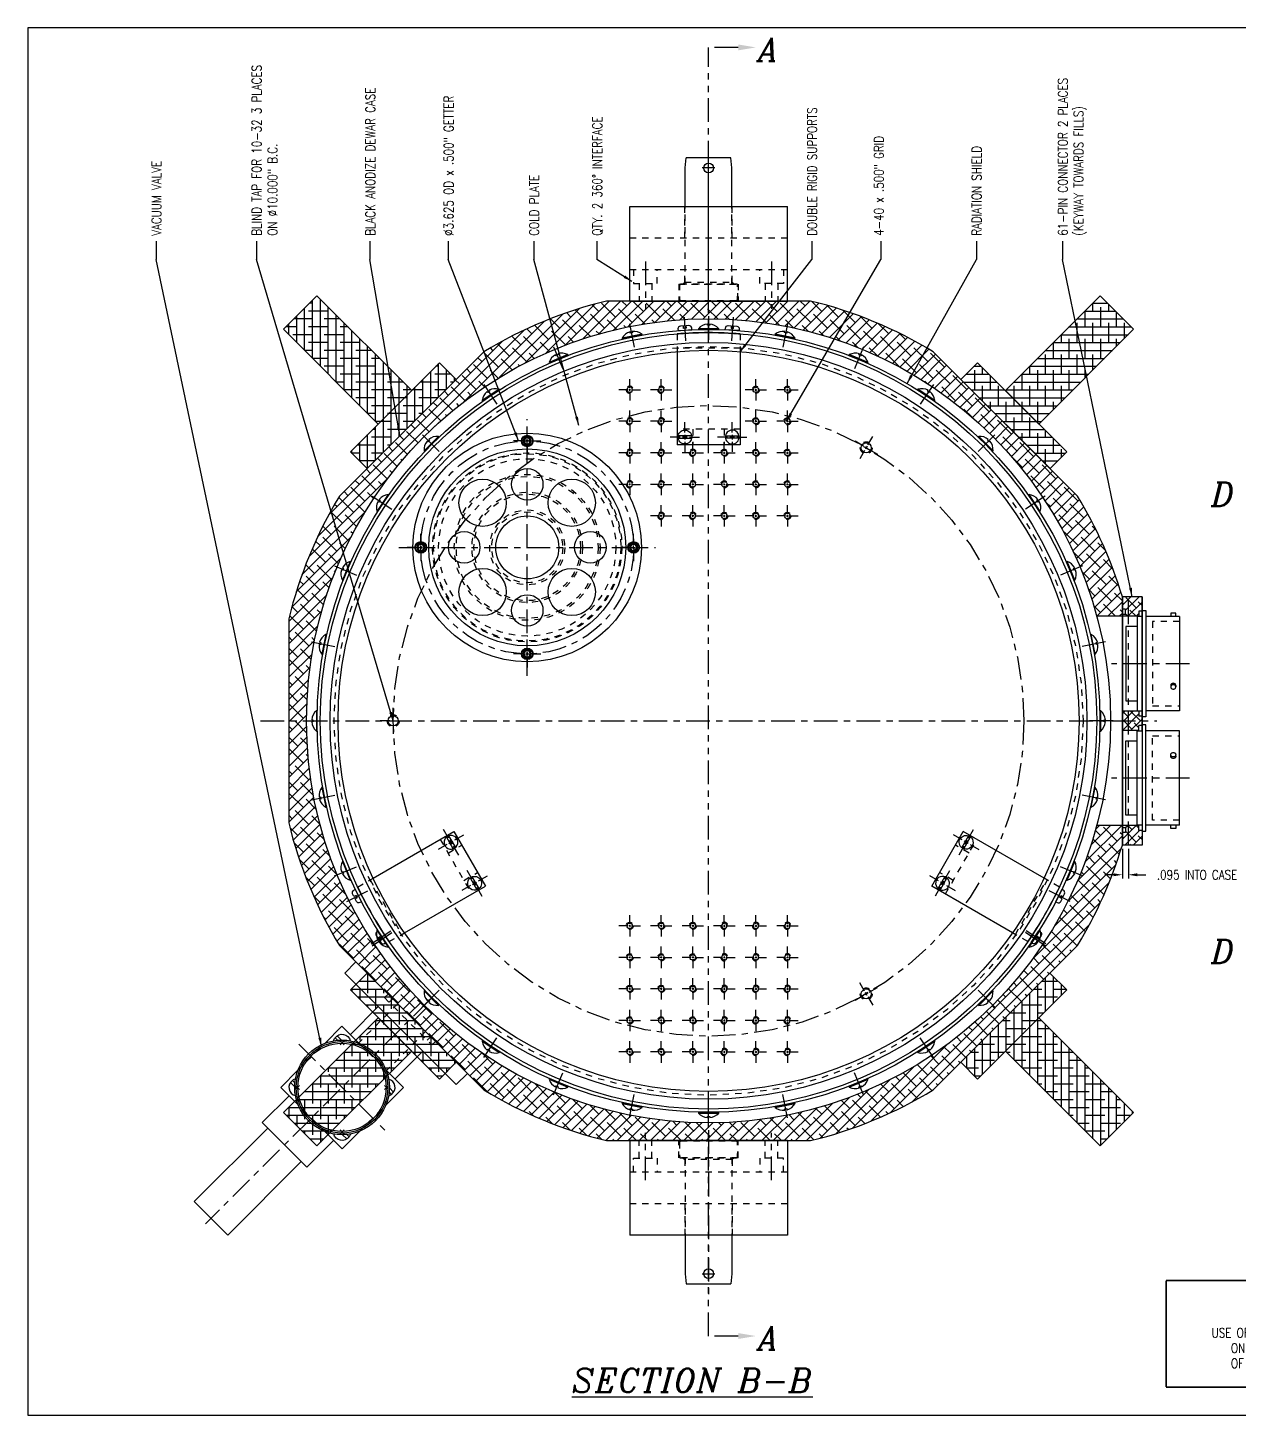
# Model space of a CAD drawing. Extents: x -84 to 28, y 0 to 23.
# Drawn here: x -44.26 to -25.06, y 0.74 to 22.74 of the extents above; entities that cross this region are included whole.
import ezdxf
from ezdxf.enums import TextEntityAlignment as Align

# ---------------------------------------------------------------- set-up
doc = ezdxf.new("R2010")
doc.units = 0
doc.header["$LTSCALE"] = 0.3
doc.header["$MEASUREMENT"] = 0
for name, pattern in [('CENTER', [2, 1.25, -0.25, 0.25, -0.25]), ('HIDDEN', [0.375, 0.25, -0.125]), ('PHANTOM', [2.5, 1.25, -0.25, 0.25, -0.25, 0.25, -0.25])]:
    doc.linetypes.add(name, pattern=pattern)
doc.layers.get('DEFPOINTS').update_dxf_attribs({"linetype": 'CONTINUOUS'})
for name, color, linetype in [('BDR1', 2, 'CONTINUOUS'), ('CENTER', 4, 'CENTER'), ('DIMENSION', 1, 'CONTINUOUS'), ('HATCH', 6, 'CONTINUOUS'), ('HIDDEN', 3, 'HIDDEN'), ('OBJECT', 2, 'CONTINUOUS'), ('PHANTOM', 5, 'PHANTOM'), ('TTL1', 2, 'CONTINUOUS'), ('TTL2', 1, 'CONTINUOUS')]:
    doc.layers.add(name, color=color, linetype=linetype)
doc.styles.add('ITALICC', font='italicc', dxfattribs={"height": 0.5})
doc.styles.add('ROMANS', font='romans.shx', dxfattribs={"width": 0.8, "height": 0.15})
doc.styles.add('TTL_STD', font='ROMANS.SHX')
doc.dimstyles.new('D-SIZE', dxfattribs={"dimscale": 0, "dimtxt": 0.15, "dimasz": 0.14, "dimexe": 0.06, "dimexo": 0.06, "dimgap": 0.09, "dimtad": 0, "dimdec": 3, "dimzin": 4, "dimtxsty": 'ROMANS', "dimcen": 0.09, "dimazin": 3, "dimtfac": 1, "dimtdec": 3, "dimtofl": 0, "dimtmove": 0, "dimatfit": 3, "dimtolj": 1, "dimtzin": 4})

# ---------------------------------------------------------------- blocks, each defined once
blk = doc.blocks.new('8INCHVALVEBOTTOM_KEY')
at = {"layer": 'CENTER'}
for p, q in [((0, -0.413), (0, 4.625)), ((-0.455, 2.062), (-0.545, 2.062)), ((-0.5, 2.107), (-0.5, 2.017)), ((0.455, 2.062), (0.545, 2.062)), ((0.5, 2.107), (0.5, 2.017)), ((-0.5, 1.017), (-0.5, 1.107)), ((0.5, 1.017), (0.5, 1.107)), ((-0.455, 1.062), (-0.545, 1.062)), ((0.455, 1.062), (0.545, 1.062))]:
    blk.add_line(p, q, dxfattribs=at)
blk.add_lwpolyline([(0.968, 1.562), (-0.968, 1.562)], dxfattribs=at)
at = {"layer": 'HIDDEN'}
for p, q in [((-0.3, 2.25), (0.3, 2.25)), ((-0.688, 1.862), (-0.688, 1.263)), ((0.688, 1.862), (0.688, 1.263)), ((-0.312, 0), (-0.312, 0.875)), ((0.3, 0.875), (-0.3, 0.875)), ((0.312, 0), (0.312, 0.875)), ((-0.531, 0.08), (-0.531, 0)), ((0.531, 0.08), (-0.531, 0.08)), ((-0.426, 0.08), (-0.426, 0)), ((0.426, 0.08), (0.426, 0)), ((0.531, 0.08), (0.531, 0))]:
    blk.add_line(p, q, dxfattribs=at)
at = {"layer": 'OBJECT'}
for p, q in [((-0.375, 2.85), (-0.375, 4.5)), ((-0.375, 4.5), (0.375, 4.5)), ((0.375, 2.85), (0.375, 4.5)), ((-0.5, 2.25), (-0.5, 2.85)), ((0.5, 2.25), (0.5, 2.85)), ((-0.688, 1.862), (-0.688, 2.25)), ((-0.688, 2.25), (-0.3, 2.25)), ((-0.3, 2.25), (-0.688, 2.25)), ((0.688, 2.25), (0.3, 2.25)), ((0.688, 1.862), (0.688, 2.25)), ((-0.688, 0.875), (-0.688, 1.263)), ((0.688, 0.875), (0.688, 1.263)), ((-0.3, 0.875), (-0.688, 0.875)), ((-0.5, 0.25), (-0.5, 0.875)), ((0.688, 0.875), (0.3, 0.875)), ((0.5, 0.25), (0.5, 0.875)), ((-1.25, 0), (-1.25, 0.25)), ((1.25, 0), (1.25, 0.25)), ((1.25, 0), (-1.25, 0))]:
    blk.add_line(p, q, dxfattribs=at)
for points in [[(-0.5, 2.85), (0.5, 2.85)], [(-0.537, 2.086), (-0.633, 2.086)], [(0.537, 2.086), (0.633, 2.086)], [(-0.537, 1.038), (-0.633, 1.038)], [(0.537, 1.038), (0.633, 1.038)], [(-1.25, 0.25), (1.25, 0.25)]]:
    blk.add_lwpolyline(points, dxfattribs=at)
for points in [[(-0.633, 2.038, -0.64836), (-0.429, 2.177, -0.64836)], [(-0.615, 1.992, -0.093429), (-0.633, 2.038), (-0.58, 2.038)], [(0.633, 2.038, 0.64836), (0.429, 2.177, 0.64836)], [(0.615, 1.992, 0.093429), (0.633, 2.038), (0.58, 2.038)], [(-0.615, 1.133, 0.093429), (-0.633, 1.086), (-0.58, 1.086)], [(0.615, 1.133, -0.093429), (0.633, 1.086), (0.58, 1.086)], [(-0.633, 1.086, 0.64836), (-0.429, 0.948, 0.64836)], [(0.633, 1.086, -0.64836), (0.429, 0.948, -0.64836)]]:
    blk.add_lwpolyline(points, format="xyb", dxfattribs=at)
for radius in [0.75, 0.725, 0.7]:
    blk.add_circle((0, 1.562), radius, dxfattribs=at)
blk = doc.blocks.new('DSIZE')
at = {"layer": 'BDR1'}
for p, q in [((0, 22), (0, 0)), ((34, 22), (0, 22)), ((0, 0), (34, 0))]:
    blk.add_line(p, q, dxfattribs=at)
at = {"layer": 'TTL1', "style": 'TTL_STD'}
for tag, height, flags, p in [('DWG-NAME', 0.25, 4, (30.157, 2.375)), ('DWG-NO', 0.25, 4, (32, 0.337)), ('CODE', 0.156, 12, (27.463, 0.148)), ('DEWAR-NO', 0.25, 12, (29.362, 0.113))]:
    blk.add_attdef(tag, text='', height=height, dxfattribs=dict(at, flags=flags)).set_placement(p, align=Align.CENTER)
at = {"layer": 'TTL2', "style": 'TTL_STD'}
for tag, height, flags, p in [('DWG-DESC', 0.15, 4, (30.157, 2.12)), ('DRAFTER', 0.13, 4, (27.687, 1.78)), ('DATE-ISSUE', 0.13, 4, (29.412, 1.78)), ('MODEL', 0.13, 4, (25.025, 0.94)), ('MAT_L', 0.13, 12, (25.025, 0.65)), ('FIN', 0.13, 12, (25.025, 0.36)), ('DWG-REV', 0.25, 12, (33.7, 0.312)), ('STATUS', 0.13, 12, (25.025, 0.07)), ('DWG-SCALE', 0.13, 12, (30.812, 0.055)), ('SH_NO', 0.13, 4, (32.844, 0.055)), ('SH_NO', 0.13, 4, (33.597, 0.055))]:
    blk.add_attdef(tag, text='', height=height, dxfattribs=dict(at, flags=flags)).set_placement(p, align=Align.CENTER)
blk = doc.blocks.new('PNOTE')
at = {"layer": 'DIMENSION', "const_width": 0.025}
for points in [[(0, 0), (0, 1.69)], [(0, 1.69), (1.669, 1.69)], [(3.169, 1.69), (4.838, 1.69), (4.838, 0), (2.919, 0)], [(1.919, 0), (0, 0)]]:
    blk.add_lwpolyline(points, dxfattribs=at)
at = {"layer": 'DIMENSION', "style": 'ITALICC'}
for s, p in [('IMPORTANT', (1.701, 1.606)), ('NOTICE', (1.992, -0.065))]:
    blk.add_text(s, height=0.15, dxfattribs=at).set_placement(p)
at = {"layer": 'DIMENSION', "style": 'ROMANS', "width": 0.8}
blk.add_text('PROPRIETARY', height=0.2625, dxfattribs=at).set_placement((1.432, 1.166))
for s, p in [('USE OR DISCLOSURE OF DATA CONTAINED', (2.412, 0.787)), ('ON THIS SHEET IS BY PERMISSION', (2.412, 0.544)), ('OF INFRARED LABORATORIES ONLY', (2.412, 0.302))]:
    blk.add_text(s, height=0.15, dxfattribs=at).set_placement(p, align=Align.CENTER)
blk = doc.blocks.new('*U18')
at = {"layer": 'CENTER'}
blk.add_line((-0.211, 0), (0.25, 0), dxfattribs=at)
at = {"layer": 'OBJECT'}
blk.add_lwpolyline([(-0.012, 0.161, 0.197848), (-0.085, 0.018), (-0.066, 0.018), (-0.066, -0.018), (-0.085, -0.018, 0.197848), (-0.012, -0.161), (0, -0.161), (0, 0.161), (-0.012, 0.161), (-0.012, -0.161)], format="xyb", dxfattribs=at)
blk = doc.blocks.new('*U21')
at = {"layer": 'CENTER'}
for p, q in [((-0.03, 0), (-0.17, 0)), ((-0.015, 0), (0.015, 0)), ((0, 0.03), (0, 0.17)), ((0, -0.015), (0, 0.015)), ((0.03, 0), (0.17, 0)), ((0, -0.03), (0, -0.17))]:
    blk.add_line(p, q, dxfattribs=at)
at = {"layer": 'HIDDEN'}
blk.add_circle((0, 0), 0.056, dxfattribs=at)
at = {"layer": 'OBJECT'}
blk.add_circle((0, 0), 0.0445, dxfattribs=at)
blk = doc.blocks.new('61PINCONNECTORSIDEWITHDETA')
at = {"layer": 'CENTER'}
blk.add_line((0.75, 0), (-0.483, 0), dxfattribs=at)
at = {"layer": 'HIDDEN'}
for p, q in [((0.165, 0.67), (0.165, -0.67)), ((0.595, 0.67), (0.165, 0.67)), ((0.165, -0.67), (0.595, -0.67))]:
    blk.add_line(p, q, dxfattribs=at)
at = {"layer": 'OBJECT'}
for p, q in [((0, -1.059), (0, 1.059)), ((-0.05, 0.752), (-0.312, 0.752)), ((-0.05, 0.752), (-0.312, 0.752)), ((-0.075, 0.75), (-0.075, -0.75)), ((0, 0.75), (-0.075, 0.75)), ((0, 0.832), (-0.05, 0.832)), ((-0.05, 0.832), (-0.05, 0.752)), ((0.595, 0.75), (0.062, 0.75)), ((0.455, 0.8), (0.455, 0.75)), ((0.535, 0.8), (0.455, 0.8)), ((0.535, 0.75), (0.535, 0.8)), ((0.595, 0.75), (0.595, -0.75)), ((-0.255, 0.59), (-0.255, -0.59)), ((-0.075, 0.59), (-0.255, 0.59)), ((0.455, -0.345), (0.455, -0.368)), ((0.535, -0.345), (0.535, -0.368)), ((-0.255, -0.59), (-0.075, -0.59)), ((-0.05, -0.752), (-0.312, -0.752)), ((-0.075, -0.75), (0, -0.75)), ((-0.05, -0.752), (-0.05, -0.832)), ((0, -0.832), (-0.05, -0.832)), ((0.595, -0.75), (0.062, -0.75))]:
    blk.add_line(p, q, dxfattribs=at)
blk.add_lwpolyline([(0.062, -0.844), (0, -0.844), (0, 0.844), (0.062, 0.844)], close=True, dxfattribs=at)
for points in [[(0.495, -0.311, 0.086319), (0.479, -0.314, 0.092589), (0.467, -0.321, 0.103098), (0.458, -0.332, 0.111998), (0.455, -0.345), (0.455, -0.345), (0.455, -0.345)], [(0.535, -0.345), (0.535, -0.345), (0.535, -0.345), (0.535, -0.345, 0.111998), (0.532, -0.332, 0.103098), (0.523, -0.321, 0.092589), (0.511, -0.314, 0.086319), (0.495, -0.311, 0.086319)]]:
    blk.add_lwpolyline(points, format="xyb", dxfattribs=at)
blk.add_lwpolyline([(0.495, -0.334, 0.086319), (0.479, -0.337, 0.092589), (0.467, -0.344, 0.103098), (0.458, -0.355, 0.111998), (0.455, -0.368, 0.111998), (0.458, -0.381, 0.103098), (0.467, -0.393, 0.092589), (0.479, -0.4, 0.086319), (0.495, -0.403, 0.086319), (0.511, -0.4, 0.092589), (0.523, -0.393, 0.103098), (0.532, -0.381, 0.111998), (0.535, -0.368, 0.111998), (0.532, -0.355, 0.103098), (0.523, -0.344, 0.092589), (0.511, -0.337, 0.086319)], format="xyb", close=True, dxfattribs=at)
blk = doc.blocks.new('*D30')
at = {"layer": 'DEFPOINTS', "color": 0}
for p in [(-26.909, 9.784), (-26.814, 9.784), (-26.814, 9.313)]:
    blk.add_point(p, dxfattribs=at)
at = {"layer": 'DIMENSION', "color": 0}
for p, q in [((-26.909, 9.724), (-26.909, 9.253)), ((-26.814, 9.724), (-26.814, 9.253)), ((-27.049, 9.313), (-27.189, 9.313)), ((-26.674, 9.313), (-26.534, 9.313))]:
    blk.add_line(p, q, dxfattribs=at)
for points in [[(-27.049, 9.336), (-27.049, 9.289), (-26.909, 9.313)], [(-26.674, 9.336), (-26.674, 9.289), (-26.814, 9.313)]]:
    blk.add_solid(points, dxfattribs=at)
at = {"layer": 'DIMENSION', "color": 0, "insert": (-25.724, 9.313), "char_height": 0.15, "attachment_point": 5, "style": 'ROMANS'}
blk.add_mtext('\\A1;.095 INTO CASE', dxfattribs=at)
blk = doc.blocks.new('*U34')
at = {"layer": 'CENTER'}
for p, q in [((-0.053, 0), (-0.2045, 0)), ((-0.0265, 0), (0.0265, 0)), ((0, 0.053), (0, 0.2045)), ((0, -0.0265), (0, 0.0265)), ((0.053, 0), (0.2045, 0)), ((0, -0.053), (0, -0.2045))]:
    blk.add_line(p, q, dxfattribs=at)
at = {"layer": 'HIDDEN'}
blk.add_circle((0, 0), 0.095, dxfattribs=at)
at = {"layer": 'OBJECT'}
blk.add_circle((0, 0), 0.0795, dxfattribs=at)
blk = doc.blocks.new('*U32')
at = {"layer": 'CENTER'}
blk.add_line((-0.205, 0), (0.25, 0), dxfattribs=at)
at = {"layer": 'OBJECT'}
blk.add_lwpolyline([(-0.026, 0.1095, 0.4142136), (-0.068, 0.0675), (-0.068, 0.0195), (-0.028, 0.0195), (-0.028, -0.0195), (-0.068, -0.0195), (-0.068, -0.0675, 0.4142136), (-0.026, -0.1095), (0, -0.1095), (0, 0.1095)], format="xyb", close=True, dxfattribs=at)
blk = doc.blocks.new('*U33')
at = {"layer": 'CENTER'}
for p, q in [((0, 0.073), (0, 0.234)), ((-0.073, 0), (-0.234, 0)), ((-0.036, 0), (0.036, 0)), ((0, -0.036), (0, 0.036)), ((0.073, 0), (0.234, 0)), ((0, -0.073), (0, -0.234))]:
    blk.add_line(p, q, dxfattribs=at)
at = {"layer": 'OBJECT'}
for points in [[(0.019, 0.108, 1), (-0.02, -0.108), (-0.02, 0.108)], [(-0.02, -0.108, 1), (0.019, 0.108), (0.019, -0.108)]]:
    blk.add_lwpolyline(points, format="xyb", dxfattribs=at)
blk = doc.blocks.new('CLDPLT_SUP')
at = {"layer": 'HIDDEN'}
for p, q in [((-46.22, -0.5), (-46.22, 0.5)), ((-44.709, 0.5), (-44.991, 0.5)), ((-44.938, -0.5), (-44.938, 0.5)), ((-46.22, 0.25), (-46.47, 0.25)), ((-46.22, -0.25), (-46.47, -0.25)), ((-44.709, -0.5), (-44.991, -0.5))]:
    blk.add_line(p, q, dxfattribs=at)
at = {"layer": 'OBJECT'}
for p, q in [((-46.47, -0.5), (-46.47, 0.5)), ((-44.991, 0.5), (-46.47, 0.5)), ((-44.991, -0.5), (-46.47, -0.5))]:
    blk.add_line(p, q, dxfattribs=at)
blk.add_arc((-50.845, 0), 6.156, 355.3414, 4.6586, dxfattribs=at)
at = {"layer": 'OBJECT', "xscale": -1}
blk.add_blockref('*U33', (-46.345, 0.375), dxfattribs=at)
at = {"layer": 'OBJECT'}
for name, p, rotation in [('*U32', (-44.65, 0.375), 183.557170818758), ('*U33', (-46.345, -0.375), 180)]:
    blk.add_blockref(name, p, dxfattribs=dict(at, rotation=rotation))
at = {"layer": 'OBJECT', "xscale": -1, "rotation": 356.442829181242}
blk.add_blockref('*U32', (-44.65, -0.375), dxfattribs=at)
blk = doc.blocks.new('GA')
at = {"layer": 'HATCH'}
h = blk.add_hatch(dxfattribs=at)
h.set_pattern_fill('ANSI38', color=256, style=0)
h.paths.add_polyline_path([(-79.571, 18.386), (-80.321, 18.386), (-80.321, 16.261), (-79.571, 16.261)])
h.paths.add_polyline_path([(-78.946, 16.261), (-80.946, 16.261), (-80.946, 15.886), (-78.946, 15.886)])
at = {"layer": 'OBJECT'}
for p, q in [((-80.321, 16.261), (-80.321, 18.386)), ((-79.571, 18.386), (-80.321, 18.386)), ((-79.571, 16.261), (-79.571, 18.386)), ((-78.946, 16.261), (-80.946, 16.261)), ((-80.946, 15.886), (-80.946, 16.261)), ((-79.571, 16.261), (-80.321, 16.261)), ((-78.946, 15.886), (-78.946, 16.261)), ((-78.946, 15.886), (-80.946, 15.886))]:
    blk.add_line(p, q, dxfattribs=at)
blk = doc.blocks.new('*U118')
at = {"layer": 'CENTER'}
for p, q in [((-0.061, 0), (-0.216, 0)), ((-0.03, 0), (0.03, 0)), ((0, 0.061), (0, 0.216)), ((0, -0.03), (0, 0.03)), ((0.061, 0), (0.216, 0)), ((0, -0.061), (0, -0.216))]:
    blk.add_line(p, q, dxfattribs=at)
at = {"layer": 'OBJECT'}
blk.add_lwpolyline([(0.054, 0), (0.027, 0.047), (-0.027, 0.047), (-0.054, 0), (-0.027, -0.047), (0.027, -0.047)], close=True, dxfattribs=at)
for radius in [0.0915, 0.0824]:
    blk.add_circle((0, 0), radius, dxfattribs=at)
blk = doc.blocks.new('*U117')
at = {"layer": 'CENTER'}
for p, q in [((-0.043, 0), (-0.189, 0)), ((-0.021, 0), (0.021, 0)), ((0, 0.043), (0, 0.189)), ((0, -0.021), (0, 0.021)), ((0.043, 0), (0.189, 0)), ((0, -0.043), (0, -0.189))]:
    blk.add_line(p, q, dxfattribs=at)
at = {"layer": 'OBJECT'}
blk.add_circle((0, 0), 0.0643, dxfattribs=at)
blk = doc.blocks.new('GETTER')
at = {"layer": 'CENTER'}
for p, q in [((-75.243, -15.552), (-75.243, -11.484)), ((-77.277, -13.518), (-73.209, -13.518))]:
    blk.add_line(p, q, dxfattribs=at)
blk.add_circle((-75.243, -13.518), 1.688, dxfattribs=at)
at = {"layer": 'HIDDEN'}
for radius in [1.5, 1.485, 1.406, 1.156, 1.125, 0.875, 0.844, 0.594, 0.562]:
    blk.add_circle((-75.243, -13.518), radius, dxfattribs=at)
at = {"layer": 'OBJECT'}
for centre, radius in [((-75.243, -13.518), 1.812), ((-75.243, -13.518), 1.562), ((-75.243, -12.518), 0.25), ((-75.95, -12.811), 0.375), ((-74.536, -12.811), 0.375), ((-75.243, -13.518), 0.5), ((-76.243, -13.518), 0.25), ((-74.243, -13.518), 0.25), ((-75.95, -14.225), 0.375), ((-74.536, -14.225), 0.375), ((-75.243, -14.518), 0.25)]:
    blk.add_circle(centre, radius, dxfattribs=at)
for p in [(-75.243, -11.831), (-76.931, -13.518), (-73.556, -13.518), (-75.243, -15.206)]:
    blk.add_blockref('*U118', p, dxfattribs=at)
at = {"layer": 'OBJECT', "xscale": -1}
blk.add_blockref('*U117', (-75.243, -11.831), dxfattribs=at)
for p, rotation in [((-76.931, -13.518), 90), ((-73.556, -13.518), 270), ((-75.243, -15.206), 180.0000000000004)]:
    blk.add_blockref('*U117', p, dxfattribs=dict(at, rotation=rotation))
blk = doc.blocks.new('*U131')
at = {"layer": 'CENTER'}
blk.add_line((-0.125, 0), (0.625, 0), dxfattribs=at)
at = {"layer": 'HIDDEN'}
for p, q in [((0.22, 0.1005), (0.5, 0.1005)), ((0.22, -0.1005), (0.5, -0.1005))]:
    blk.add_line(p, q, dxfattribs=at)
blk.add_lwpolyline([(0, 0.1875), (0.22, 0.1875), (0.22, -0.1875), (0, -0.1875)], dxfattribs=at)

msp = doc.modelspace()

# ---------------------------------------------------------------- hatches: boundary and pattern name
at = {"layer": 'HATCH'}
h = msp.add_hatch(dxfattribs=at)
h.set_pattern_fill('ANSI38', color=256, style=0)
h.set_pattern_definition([(45, (-59.07443, 0.74293), (-0.08838835, 0.08838835), []), (135, (-59.07443, 0.74293), (-0.26516504, 0.08838835), [0.3125, -0.1875])])
h.paths.add_polyline_path([(-29.907, 17.6038, 0.0772993), (-31.8522, 18.4095), (-35.0875, 18.4095, 0.0772993), (-37.0327, 17.6038), (-39.3204, 15.316, 0.0772993), (-40.1261, 13.3709), (-40.1261, 10.1356, 0.0772993), (-39.3204, 8.1904), (-37.0327, 5.9027, 0.0772993), (-35.0875, 5.097), (-31.8522, 5.097, 0.0772993), (-29.907, 5.9027), (-27.6193, 8.1904, 0.0639546), (-26.9089, 9.7845), (-26.9089, 10.0945), (-27.3144, 10.0945, -0.876346), (-39.8448, 11.7532, -0.876346), (-27.3144, 13.412), (-26.9089, 13.412), (-26.9089, 13.722, 0.0639546), (-27.6193, 15.316)])
h = msp.add_hatch(dxfattribs=at)
h.set_pattern_fill('ANSI38', color=256, scale=0.75, style=0)
h.set_pattern_definition([(45, (24.28797, 11.75323), (-0.06629126, 0.06629126), []), (135, (24.28797, 11.75323), (-0.19887378, 0.06629126), [0.234375, -0.140625])])
h.paths.add_polyline_path([(-26.5964, 13.722), (-26.8136, 13.722), (-26.8136, 13.412), (-26.6464, 13.412), (-26.6464, 13.4915), (-26.5964, 13.4915)])
h.paths.add_polyline_path([(-26.8136, 13.722), (-26.9089, 13.722), (-26.9089, 13.5232), (-26.8589, 13.5232), (-26.8589, 13.4432), (-26.9089, 13.4432), (-26.9089, 13.412), (-26.8136, 13.412)])
h.paths.add_polyline_path([(-26.5964, 11.7532), (-26.8136, 11.7532), (-26.8136, 11.5995), (-26.6464, 11.5995), (-26.6464, 11.679), (-26.5964, 11.679)])
h.paths.add_polyline_path([(-26.6464, 11.907), (-26.8136, 11.907), (-26.8136, 11.7532), (-26.5964, 11.7532), (-26.5964, 11.8275), (-26.6464, 11.8275)])
h.paths.add_polyline_path([(-26.8136, 11.907), (-26.9089, 11.907), (-26.9089, 11.7532), (-26.8136, 11.7532)])
h.paths.add_polyline_path([(-26.8136, 11.7532), (-26.9089, 11.7532), (-26.9089, 11.5995), (-26.8136, 11.5995)])
h.paths.add_polyline_path([(-26.5964, 10.015), (-26.6464, 10.015), (-26.6464, 10.0945), (-26.8136, 10.0945), (-26.8136, 9.7845), (-26.5964, 9.7845)])
h.paths.add_polyline_path([(-26.8136, 10.0945), (-26.9089, 10.0945), (-26.9089, 10.0632), (-26.8589, 10.0632), (-26.8589, 9.9832), (-26.9089, 9.9832), (-26.9089, 9.7845), (-26.8136, 9.7845)])

# ---------------------------------------------------------------- linework, layer by layer
at = {"layer": 'CENTER'}
for p, q in [((-33.4698, 18.245), (-33.4698, 20.8512)), ((-33.3697, 20.5195), (-33.57, 20.5195)), ((-33.4698, 20.4193), (-33.4698, 20.6197)), ((-40.5754, 11.7532), (-26.3643, 11.7532)), ((-33.4698, 5.2614), (-33.4698, 2.6552)), ((-33.4698, 3.0872), (-33.4698, 2.8868)), ((-33.57, 2.987), (-33.3697, 2.987))]:
    msp.add_line(p, q, dxfattribs=at)
msp.add_circle((-33.4698, 11.7532), 5, dxfattribs=at)
at = {"layer": 'DIMENSION'}
for p, q in [((-42.2292, 19.3608), (-42.2292, 19.0664)), ((-40.6398, 19.3608), (-40.6398, 19.0664)), ((-38.8383, 19.3608), (-38.8383, 19.0664)), ((-37.5963, 19.3608), (-37.5963, 19.0664)), ((-36.241, 19.3608), (-36.241, 19.0664)), ((-35.2395, 19.3608), (-35.2395, 19.0664)), ((-31.8329, 19.3608), (-31.8329, 19.0664)), ((-30.7406, 19.3608), (-30.7406, 19.0664)), ((-29.2234, 19.3608), (-29.2234, 19.0664)), ((-27.8581, 19.3608), (-27.8581, 19.0664))]:
    msp.add_line(p, q, dxfattribs=at)
for points in [[(-32.9998, 22.3841), (-32.9998, 22.4775), (-32.7198, 22.4308)], [(-32.9998, 1.9523), (-32.9998, 2.0456), (-32.7198, 1.999)]]:
    msp.add_solid(points, dxfattribs=at)
at = {"layer": 'HIDDEN'}
for p, q in [((-33.8448, 19.4095), (-33.8448, 19.9095)), ((-33.8403, 18.6795), (-33.8403, 19.9095)), ((-33.0993, 18.6795), (-33.0993, 19.9095)), ((-33.0948, 19.4095), (-33.0948, 19.9095)), ((-34.7198, 19.4095), (-32.2198, 19.4095)), ((-34.7198, 18.9095), (-32.2198, 18.9095)), ((-33.8761, 18.6795), (-33.8448, 18.7107)), ((-33.8448, 18.7107), (-33.8448, 18.9095)), ((-33.8448, 18.7107), (-33.0948, 18.7107)), ((-33.0948, 18.7107), (-33.0948, 18.9095)), ((-33.0636, 18.6795), (-33.0948, 18.7107)), ((-33.9386, 18.6795), (-33.0011, 18.6795)), ((-33.9386, 18.6795), (-33.9386, 18.4095)), ((-33.0011, 18.6795), (-33.0011, 18.4095)), ((-33.9084, 18.4145), (-33.9279, 18.434)), ((-33.0313, 18.4145), (-33.9084, 18.4145)), ((-33.0313, 18.4145), (-33.0118, 18.434)), ((-33.9386, 4.827), (-33.9386, 5.097)), ((-33.9084, 5.092), (-33.9279, 5.0725)), ((-33.9084, 5.092), (-33.0313, 5.092)), ((-33.0313, 5.092), (-33.0118, 5.0725)), ((-33.0011, 4.827), (-33.0011, 5.097)), ((-33.0011, 4.827), (-33.9386, 4.827)), ((-33.8761, 4.827), (-33.8448, 4.7957)), ((-33.0948, 4.7957), (-33.8448, 4.7957)), ((-33.8448, 4.7957), (-33.8448, 4.597)), ((-33.8403, 4.827), (-33.8403, 3.597)), ((-33.0993, 4.827), (-33.0993, 3.597)), ((-33.0636, 4.827), (-33.0948, 4.7957)), ((-33.0948, 4.7957), (-33.0948, 4.597)), ((-32.2198, 4.597), (-34.7198, 4.597)), ((-32.2198, 4.097), (-34.7198, 4.097)), ((-33.8448, 4.097), (-33.8448, 3.597)), ((-33.0948, 4.097), (-33.0948, 3.597))]:
    msp.add_line(p, q, dxfattribs=at)
for points in [[(-33.0136, 18.6795), (-33.9261, 18.6795)], [(-33.9261, 4.827), (-33.0136, 4.827)]]:
    msp.add_lwpolyline(points, dxfattribs=at)
msp.add_circle((-33.4698, 11.7532), 5.9375, dxfattribs=at)
for centre, start, end in [((-32.6349, 18.547), 174.14093, 184.99339), ((-34.3048, 18.547), 355.00661, 5.85907), ((-32.6349, 4.9595), 175.00661, 185.85907), ((-34.3048, 4.9595), 354.14093, 4.99339)]:
    msp.add_arc(centre, 1.298, start, end, dxfattribs=at)
at = {"layer": 'OBJECT'}
for p, q in [((-33.8403, 20.5195), (-33.8248, 20.6795)), ((-33.8403, 19.9095), (-33.8403, 20.5195)), ((-33.1148, 20.6795), (-33.8248, 20.6795)), ((-33.0993, 20.5195), (-33.1148, 20.6795)), ((-33.0993, 19.9095), (-33.0993, 20.5195)), ((-34.7198, 19.9095), (-32.2198, 19.9095)), ((-34.7198, 18.4095), (-34.7198, 19.9095)), ((-32.2198, 18.4095), (-32.2198, 19.9095)), ((-34.7198, 18.4095), (-32.2198, 18.4095)), ((-33.7198, 18.4095), (-34.3448, 18.4095)), ((-32.5948, 18.4095), (-33.2198, 18.4095)), ((-26.5964, 13.722), (-26.9089, 13.722)), ((-26.9089, 13.722), (-26.9089, 9.7845)), ((-26.5964, 13.722), (-26.5964, 9.7845)), ((-26.9089, 13.412), (-27.3144, 13.412)), ((-26.9089, 10.0945), (-27.3144, 10.0945)), ((-26.5964, 9.7845), (-26.9089, 9.7845)), ((-34.8448, 5.097), (-32.0948, 5.097)), ((-32.2198, 5.097), (-34.7198, 5.097)), ((-34.7198, 5.097), (-34.7198, 3.597)), ((-32.2198, 5.097), (-32.2198, 3.597)), ((-32.2198, 3.597), (-34.7198, 3.597)), ((-33.8403, 3.597), (-33.8403, 2.987)), ((-33.0993, 3.597), (-33.0993, 2.987)), ((-33.8403, 2.987), (-33.8248, 2.827)), ((-33.0993, 2.987), (-33.1148, 2.827)), ((-33.8248, 2.827), (-33.1148, 2.827))]:
    msp.add_line(p, q, dxfattribs=at)
msp.add_lwpolyline([(-26.9089, 13.722, 0.0639546), (-27.6193, 15.316), (-29.907, 17.6038, 0.0772993), (-31.8522, 18.4095), (-35.0875, 18.4095, 0.0772993), (-37.0327, 17.6038), (-39.3204, 15.316, 0.0772993), (-40.1261, 13.3709), (-40.1261, 10.1356, 0.0772993), (-39.3204, 8.1904), (-37.0327, 5.9027, 0.0772993), (-35.0875, 5.097), (-31.8522, 5.097, 0.0772993), (-29.907, 5.9027), (-27.6193, 8.1904, 0.0639546), (-26.9089, 9.7845)], format="xyb", close=True, dxfattribs=at)
for points in [[(-26.9089, 13.4432), (-26.8589, 13.4432), (-26.8589, 13.5232), (-26.9089, 13.5232)], [(-26.9089, 10.0632), (-26.8589, 10.0632), (-26.8589, 9.9832), (-26.9089, 9.9832)]]:
    msp.add_lwpolyline(points, close=True, dxfattribs=at)
for centre, radius in [((-33.4698, 20.5195), 0.0781), ((-33.4698, 11.7532), 6.375), ((-33.4698, 11.7532), 6.2063), ((-33.4698, 11.7532), 6.1563), ((-33.4698, 11.7532), 6), ((-33.4698, 11.7532), 5.875), ((-33.4698, 2.987), 0.0781)]:
    msp.add_circle(centre, radius, dxfattribs=at)
at = {"layer": 'PHANTOM'}
for p, q in [((-32.9998, 22.4308), (-33.4698, 22.4308)), ((-33.4698, 1.999), (-33.4698, 22.4308)), ((-26.8136, 9.7845), (-26.8136, 13.722)), ((-32.9998, 1.999), (-33.4698, 1.999))]:
    msp.add_line(p, q, dxfattribs=at)

# ---------------------------------------------------------------- block references
at = {"layer": 'HATCH'}
for p, rotation in [((29.587, 61.7573), 45), ((16.5342, -51.3036), 314.9999999999999), ((-83.4739, 74.81), 135), ((-96.5267, -38.2508), 225)]:
    msp.add_blockref('GA', p, dxfattribs=dict(at, rotation=rotation))
msp.add_blockref('GETTER', (38.8982, 28.0215), dxfattribs=at)
at = {"layer": 'OBJECT'}
for name, p in [('DSIZE', (-44.2642, 0.7429)), ('*U21', (-32.7198, 17.0032)), ('*U21', (-32.2198, 17.0032)), ('*U21', (-32.7198, 16.5032)), ('*U21', (-32.2198, 16.5032)), ('*U21', (-33.2198, 16.0032)), ('*U21', (-32.7198, 16.0032)), ('*U21', (-32.2198, 16.0032)), ('*U21', (-33.2198, 15.5032)), ('*U21', (-32.7198, 15.5032)), ('*U21', (-32.2198, 15.5032)), ('*U21', (-33.2198, 15.0032)), ('*U21', (-32.7198, 15.0032)), ('*U21', (-32.2198, 15.0032)), ('61PINCONNECTORSIDEWITHDETA', (-26.5964, 12.6595)), ('*U18', (-39.6761, 11.7532)), ('*U34', (-38.4698, 11.7532)), ('PNOTE', (-26.2157, 1.1886))]:
    msp.add_blockref(name, p, dxfattribs=at)
at = {"layer": 'OBJECT', "xscale": -1}
for name, p, rotation in [('*U131', (-34.4698, 18.9095), 90), ('61PINCONNECTORSIDEWITHDETA', (-26.5964, 10.847), 180), ('*U21', (-33.2198, 8.5032), 180), ('*U21', (-32.7198, 8.5032), 180), ('*U21', (-32.2198, 8.5032), 180), ('*U21', (-33.2198, 8.0032), 180), ('*U21', (-32.7198, 8.0032), 180), ('*U21', (-32.2198, 8.0032), 180), ('*U21', (-33.2198, 7.5032), 180), ('*U21', (-32.7198, 7.5032), 180), ('*U21', (-32.2198, 7.5032), 180), ('*U21', (-33.2198, 7.0032), 180), ('*U21', (-32.7198, 7.0032), 180), ('*U21', (-32.2198, 7.0032), 180), ('*U21', (-33.2198, 6.5032), 180), ('*U21', (-32.7198, 6.5032), 180), ('*U21', (-32.2198, 6.5032), 180), ('*U131', (-32.4698, 4.597), 270)]:
    msp.add_blockref(name, p, dxfattribs=dict(at, rotation=rotation))
at = {"layer": 'OBJECT'}
for name, p, rotation in [('*U131', (-32.4698, 18.9095), 270), ('*U18', (-34.6806, 17.8402), 281.25), ('CLDPLT_SUP', (-33.4698, 62.5979), 90.00000000000006), ('*U18', (-33.4698, 17.9595), 270), ('*U18', (-32.2591, 17.8402), 258.75), ('*U18', (-35.8449, 17.4871), 292.5000000000001), ('*U18', (-31.0948, 17.4871), 247.5), ('*U18', (-36.9179, 16.9135), 303.75), ('*U18', (-30.0218, 16.9135), 236.2499999999999), ('*U18', (-37.8583, 16.1417), 315), ('*U34', (-30.9698, 16.0834), 240), ('*U18', (-29.0814, 16.1417), 225), ('*U18', (-38.6302, 15.2012), 326.25), ('*U18', (-28.3095, 15.2012), 213.7499999999999), ('*U18', (-39.2037, 14.1283), 337.4999999999999), ('*U18', (-27.736, 14.1283), 202.4999999999999), ('*U18', (-39.5568, 12.964), 348.75), ('*U18', (-27.3828, 12.964), 191.2499999999999), ('*U18', (-27.2636, 11.7532), 179.9999999999999), ('*U18', (-39.5568, 10.5424), 11.25), ('*U18', (-27.3828, 10.5424), 168.7499999999999), ('CLDPLT_SUP', (-77.5026, -13.6691), 210.0000000000001), ('CLDPLT_SUP', (10.5629, -13.6691), 330.0000000000001), ('*U18', (-39.2037, 9.3782), 22.5), ('*U18', (-27.736, 9.3782), 157.4999999999999), ('*U21', (-34.7198, 8.5032), 180), ('*U21', (-34.2198, 8.5032), 180), ('*U21', (-33.7198, 8.5032), 180), ('*U18', (-38.6302, 8.3052), 33.75), ('*U18', (-28.3095, 8.3052), 146.2499999999999), ('8INCHVALVEBOTTOM_KEY', (-38.1765, 7.0465), 135), ('*U21', (-34.7198, 8.0032), 180), ('*U21', (-34.2198, 8.0032), 180), ('*U21', (-33.7198, 8.0032), 180), ('*U34', (-30.9698, 7.4231), 120), ('*U18', (-37.8583, 7.3647), 44.99999999999992), ('*U21', (-34.7198, 7.5032), 180), ('*U21', (-34.2198, 7.5032), 180), ('*U21', (-33.7198, 7.5032), 180), ('*U18', (-29.0814, 7.3647), 134.9999999999999), ('*U21', (-34.7198, 7.0032), 180), ('*U21', (-34.2198, 7.0032), 180), ('*U21', (-33.7198, 7.0032), 180), ('*U18', (-36.9179, 6.5929), 56.25), ('*U18', (-30.0218, 6.5929), 123.7499999999999), ('*U21', (-34.7198, 6.5032), 180), ('*U21', (-34.2198, 6.5032), 180), ('*U21', (-33.7198, 6.5032), 180), ('*U18', (-35.8449, 6.0194), 67.5), ('*U18', (-31.0948, 6.0194), 112.4999999999999), ('*U18', (-34.6806, 5.6662), 78.74999999999993), ('*U18', (-32.2591, 5.6662), 101.2499999999999), ('*U18', (-33.4698, 5.547), 89.99999999999993), ('*U131', (-34.4698, 4.597), 89.99999999999999)]:
    msp.add_blockref(name, p, dxfattribs=dict(at, rotation=rotation))
at = {"layer": 'OBJECT', "xscale": -1}
for p in [(-34.7198, 17.0032), (-34.2198, 17.0032), (-34.7198, 16.5032), (-34.2198, 16.5032), (-34.7198, 16.0032), (-34.2198, 16.0032), (-33.7198, 16.0032), (-34.7198, 15.5032), (-34.2198, 15.5032), (-33.7198, 15.5032), (-34.2198, 15.0032), (-33.7198, 15.0032)]:
    msp.add_blockref('*U21', p, dxfattribs=at)

# ---------------------------------------------------------------- texts
at = {"layer": 'DIMENSION', "style": 'ITALICC'}
for s, p in [('A', (-32.6771, 22.2106)), ('D', (-25.5015, 15.1576)), ('D', (-25.5015, 7.9085)), ('A', (-32.6771, 1.7788)), ('%%USECTION B-B', (-35.6395, 1.1085))]:
    msp.add_text(s, height=0.375, dxfattribs=at).set_placement(p)
at = {"layer": 'DIMENSION', "char_height": 0.15, "width": 3.265371, "attachment_point": 1, "rotation": 90, "style": 'ROMANS'}
for s, insert in [('BLIND TAP FOR 10-32 3 PLACES ON %%c10.000" B.C.', (-40.7095, 19.4438)), ('BLACK ANODIZE DEWAR CASE', (-38.908, 19.4438)), ('61-PIN CONNECTOR 2 PLACES (KEYWAY TOWARDS FILLS)', (-27.9278, 19.4438)), ('%%c3.625 OD x .500" GETTER', (-37.666, 19.4438)), ('DOUBLE RIGID SUPPORTS', (-31.9026, 19.4438)), ('QTY. 2 360° INTERFACE', (-35.3092, 19.4438)), ('4-40 x .500" GRID', (-30.8446, 19.4438)), ('RADIATION SHIELD', (-29.2931, 19.4438)), ('VACUUM VALVE', (-42.2989, 19.4438)), ('COLD PLATE', (-36.3107, 19.4438))]:
    msp.add_mtext(s, dxfattribs=dict(at, insert=insert))

# ---------------------------------------------------------------- dimensions: what is measured, and where the dimension line sits
at = {"layer": 'DIMENSION'}
dim = msp.add_linear_dim(base=(-26.8136, 9.3126), p1=(-26.9089, 9.7845), p2=(-26.8136, 9.7845), text='<> INTO CASE', dimstyle='D-SIZE', override={"dimscale": 1}, dxfattribs=at)
dim.commit()
dim.dimension.update_dxf_attribs({"geometry": '*D30', "text_midpoint": (-25.7236, 9.3126)})

# ---------------------------------------------------------------- leaders
for points in [[(-39.6048, 6.5906), (-42.2292, 19.0664)], [(-38.4698, 11.7532), (-40.6398, 19.0664)], [(-38.3644, 16.2721), (-38.8383, 19.0664)], [(-36.4836, 16.1907), (-37.5963, 19.0664)], [(-35.5254, 16.435), (-36.241, 19.0664)], [(-34.6837, 18.722), (-35.2395, 19.0664)], [(-32.9698, 17.6069), (-31.8329, 19.0664)], [(-32.2347, 16.5032), (-30.7406, 19.0664)], [(-30.3231, 17.1026), (-29.2234, 19.0664)], [(-26.7526, 13.722), (-27.8581, 19.0664)]]:
    msp.add_leader(points, dimstyle='D-SIZE', override={"dimscale": 1}, dxfattribs=at)

doc.saveas('drawing.dxf')
